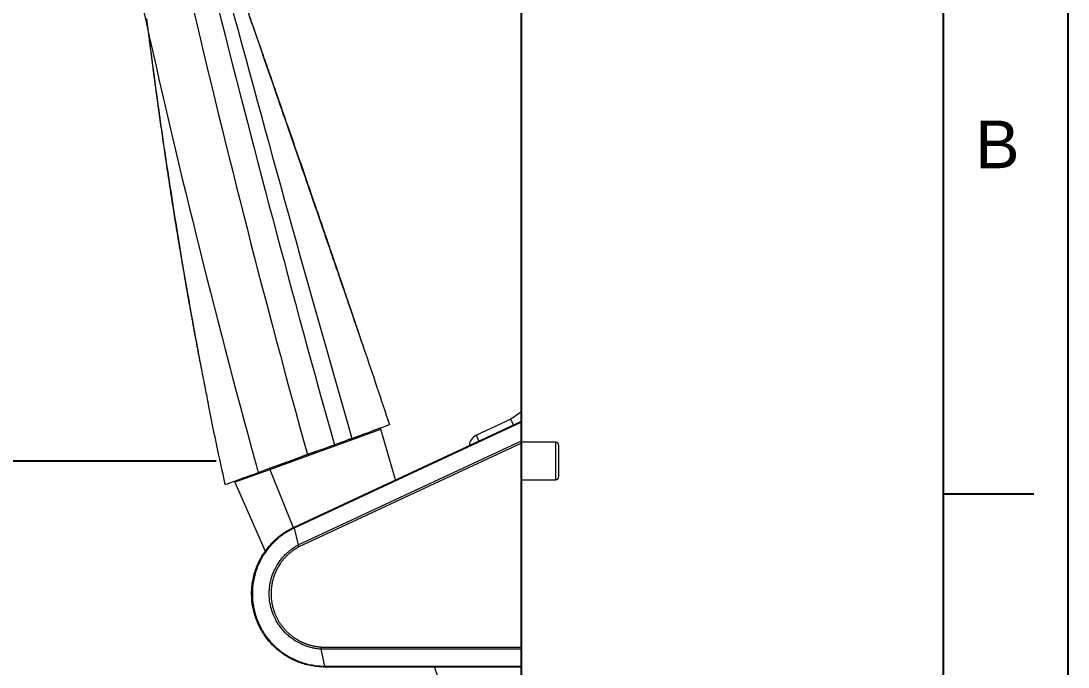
# Model space of a CAD drawing. Header units: millimetres. Extents: x 24023 to 24864, y 1163 to 1757.
# Drawn here: x 24696 to 24863.8, y 1487.8 to 1591.3 of the extents above; entities that cross this region are included whole.
import ezdxf

# ---------------------------------------------------------------- set-up
doc = ezdxf.new("R2010")
doc.units = ezdxf.units.MM
doc.layers.add('FORM', color=7, linetype='Continuous')
doc.layers.add('벽', color=2, linetype='Continuous')
doc.styles.get("Standard").update_dxf_attribs({"font": 'arial.ttf'})
doc.dimstyles.new('ISO-25', dxfattribs={"dimtxt": 7, "dimasz": 5, "dimexe": 1.252, "dimexo": 0.625, "dimgap": 1, "dimtad": 1, "dimtih": 1, "dimtoh": 1, "dimdec": 1, "dimdsep": 46, "dimtxsty": 'Standard', "dimcen": 0, "dimclrd": 3, "dimclre": 3, "dimclrt": 4, "dimadec": 0, "dimazin": 0, "dimtfac": 1, "dimtdec": 1, "dimtmove": 0, "dimatfit": 3, "dimfxl": 1, "dimarcsym": 0})

# ---------------------------------------------------------------- blocks, each defined once
blk = doc.blocks.new('*D50')
at = {"color": 3, "lineweight": -2, "transparency": 16777216}
for p, q in [((24727.26, 1520.8), (24569.51, 1520.8)), ((24570.76, 1515.8), (24570.76, 1390.87)), ((24570.76, 1250.77), (24570.76, 1375.69)), ((24727.26, 1245.77), (24569.51, 1245.77))]:
    blk.add_line(p, q, dxfattribs=at)
at = {"color": 3, "transparency": 16777216}
for points in [[(24569.93, 1515.8), (24571.59, 1515.8), (24570.76, 1520.8)], [(24569.93, 1250.77), (24571.59, 1250.77), (24570.76, 1245.77)]]:
    blk.add_solid(points, dxfattribs=at)
at = {"layer": 'Defpoints', "color": 0, "transparency": 16777216}
for p in [(24727.89, 1520.8), (24570.76, 1245.77), (24727.89, 1245.77)]:
    blk.add_point(p, dxfattribs=at)
at = {"color": 4, "transparency": 16777216, "insert": (24570.76, 1383.28), "char_height": 7, "attachment_point": 5}
blk.add_mtext('(1600)', dxfattribs=at)

msp = doc.modelspace()

# ---------------------------------------------------------------- linework, layer by layer
at = {"linetype": 'Continuous', "lineweight": 18, "extrusion": (0, 1, 0)}
for p, q in [((24739.75, 1510.21), (24776.17, 1527.2)), ((24774.48, 1527.51), (24768.95, 1524.93)), ((24776.17, 1528.67), (24774.48, 1527.51)), ((24774.9, 1526.61), (24774.48, 1527.51)), ((24776.17, 1528.67), (24776.17, 1527.2)), ((24776.17, 1527.2), (24776.17, 1527.05)), ((24755.98, 1517.78), (24753.63, 1525.89)), ((24776.17, 1527.05), (24776.17, 1524.05)), ((24748.89, 1524.4), (24748.37, 1524.21)), ((24776.17, 1524.05), (24776.17, 1523.69)), ((24781.67, 1523.8), (24776.17, 1523.8)), ((24743.32, 1522.37), (24741, 1521.53)), ((24776.17, 1523.69), (24776.17, 1491)), ((24782.17, 1518.3), (24782.17, 1523.3)), ((24738.57, 1520.64), (24735.89, 1519.66)), ((24735.89, 1519.66), (24735.81, 1519.64)), ((24732.24, 1518.11), (24730.25, 1517.39)), ((24730.25, 1517.39), (24735.11, 1506.36)), ((24776.17, 1517.8), (24781.67, 1517.8)), ((24739.71, 1510.2), (24739.75, 1510.21)), ((24739.74, 1510.07), (24740.39, 1507.36)), ((24744.65, 1487.94), (24744.09, 1490.65)), ((24776.17, 1491), (24776.17, 1490.65)), ((24776.17, 1490.65), (24776.17, 1487.94)), ((24744.72, 1487.8), (24744.68, 1487.8)), ((24776.17, 1487.8), (24744.72, 1487.8)), ((24764.31, 1482.12), (24762.24, 1487.8)), ((24776.17, 1487.94), (24776.17, 1487.8))]:
    msp.add_line(p, q, dxfattribs=at)
at = {"linetype": 'Continuous', "lineweight": 13, "extrusion": (0, 1, 0)}
for p, q in [((24735.86, 1519.43), (24753.63, 1525.89)), ((24776.17, 1527.05), (24739.74, 1510.07)), ((24740.39, 1507.36), (24776.17, 1524.05)), ((24769.37, 1524.03), (24768.95, 1524.93)), ((24781.67, 1517.8), (24781.67, 1523.8)), ((24776.17, 1523.69), (24740.51, 1507.06)), ((24735.79, 1519.4), (24730.25, 1517.39)), ((24735.79, 1519.4), (24735.86, 1519.43)), ((24735.86, 1519.43), (24739.61, 1510.14)), ((24744.06, 1491), (24776.17, 1491)), ((24776.17, 1490.65), (24744.09, 1490.65)), ((24744.65, 1487.94), (24776.17, 1487.94))]:
    msp.add_line(p, q, dxfattribs=at)
at = {"linetype": 'Continuous', "lineweight": 18, "extrusion": (0, 0, -1)}
for centre, radius, start, end in [((-21590.15, 475.69), 3334.79, 161.4119, 161.63061), ((-25440.64, 1674.47), 729.13, 347.53175, 348.58067)]:
    msp.add_arc(centre, radius, start, end, dxfattribs=at)
at = {"linetype": 'Continuous', "lineweight": 18}
for centre, radius, start, end in [((24753.43, 1525.84), 0.2, 16.2182, 110), ((24769.8, 1523.12), 2, 115, 175), ((24781.67, 1523.3), 0.5, 0, 90), ((24730.44, 1517.47), 0.2, 110, 203.7818), ((24781.67, 1518.3), 0.5, 270, 0)]:
    msp.add_arc(centre, radius, start, end, dxfattribs=at)
at = {"linetype": 'Continuous', "lineweight": 13}
for start_param, end_param in [(3.141593, 4.712389), (4.712389, 4.778395)]:
    msp.add_ellipse((24735.96, 1519.48), major_axis=(0.068, -0.188), ratio=0.520085, start_param=start_param, end_param=end_param, dxfattribs=at)
at = {"linetype": 'Continuous', "lineweight": 18}
msp.add_ellipse((24739.92, 1509.74), major_axis=(0.211, -0.453), ratio=0.190059, start_param=3.141593, end_param=3.883302, dxfattribs=at)
at = {"linetype": 'Continuous', "lineweight": 13}
for points in [[(24728.94, 1596.55), (24735.39, 1572.52), (24742.08, 1548.46), (24748.99, 1524.43)], [(24723.29, 1594.46), (24728.97, 1570.2), (24735.16, 1545.97), (24741.86, 1521.84)], [(24726.96, 1595.82), (24733.02, 1571.66), (24739.43, 1547.51), (24746.19, 1523.41)], [(24739.74, 1510.07), (24739.73, 1510.06), (24739.72, 1510.06), (24739.71, 1510.05)], [(24744.6, 1487.94), (24744.62, 1487.94), (24744.63, 1487.94), (24744.65, 1487.94)]]:
    msp.add_open_spline(points, degree=3, dxfattribs=at)
at = {"linetype": 'Continuous', "lineweight": 18}
for points, knots in [([(24750.98, 1538.7), (24750.92, 1538.89), (24750.79, 1539.27), (24750.59, 1539.85), (24750.4, 1540.42), (24750.21, 1540.99), (24750.02, 1541.55), (24749.83, 1542.12), (24749.64, 1542.68), (24749.45, 1543.24), (24749.26, 1543.79), (24749.08, 1544.35), (24748.89, 1544.9), (24748.7, 1545.45), (24748.52, 1545.99), (24748.34, 1546.54), (24748.15, 1547.08), (24747.97, 1547.62), (24747.79, 1548.15), (24747.61, 1548.69), (24747.42, 1549.22), (24747.24, 1549.75), (24747.07, 1550.27), (24746.89, 1550.8), (24746.71, 1551.32), (24746.53, 1551.84), (24746.36, 1552.35), (24746.18, 1552.87), (24746.01, 1553.38), (24745.83, 1553.89), (24745.66, 1554.39), (24745.49, 1554.9), (24745.32, 1555.4), (24745.15, 1555.9), (24744.98, 1556.4), (24744.81, 1556.89), (24744.22, 1558.6), (24743.23, 1561.48), (24741.86, 1565.47), (24740.53, 1569.3), (24739.27, 1572.96), (24738.05, 1576.46), (24736.89, 1579.8), (24735.77, 1583.02), (24734.97, 1585.3), (24734.48, 1586.71), (24734.28, 1587.28), (24734.08, 1587.84), (24733.89, 1588.4), (24733.69, 1588.96), (24733.5, 1589.51), (24733.31, 1590.06), (24733.12, 1590.61), (24732.93, 1591.15), (24732.74, 1591.68), (24732.56, 1592.21), (24732.37, 1592.74), (24732.19, 1593.27), (24732.01, 1593.79), (24731.83, 1594.3), (24731.65, 1594.81), (24731.47, 1595.32), (24731.3, 1595.83), (24731.12, 1596.33), (24730.95, 1596.82), (24730.84, 1597.15), (24730.78, 1597.32)], [0, 0, 0, 0, 0.00979, 0.019538, 0.029244, 0.038909, 0.048533, 0.058115, 0.067656, 0.077155, 0.086613, 0.096029, 0.105403, 0.114737, 0.124028, 0.133278, 0.142487, 0.151654, 0.16078, 0.169864, 0.178907, 0.187908, 0.196868, 0.205786, 0.214663, 0.223499, 0.232293, 0.241045, 0.249756, 0.258425, 0.267053, 0.27564, 0.284185, 0.292688, 0.301151, 0.309571, 0.31795, 0.388617, 0.456623, 0.521968, 0.584653, 0.643996, 0.70112, 0.756027, 0.808717, 0.818504, 0.828224, 0.837876, 0.847459, 0.856975, 0.866423, 0.875803, 0.885115, 0.894359, 0.903535, 0.912644, 0.921684, 0.930657, 0.939562, 0.948399, 0.957169, 0.96587, 0.974504, 0.983071, 0.991569, 1, 1, 1, 1]), ([(24750.84, 1539.1), (24750.69, 1539.57), (24750.25, 1540.87), (24749.46, 1543.19), (24748.42, 1546.23), (24747.19, 1549.8), (24745.78, 1553.9), (24744.19, 1558.53), (24742.41, 1563.7), (24740.44, 1569.39), (24738.29, 1575.62), (24735.95, 1582.38), (24733.43, 1589.67), (24731.68, 1594.7), (24730.78, 1597.31)], [0, 0, 0, 0, 0.024345, 0.067493, 0.11973, 0.181071, 0.251526, 0.331099, 0.419793, 0.517608, 0.624542, 0.740589, 0.865745, 1, 1, 1, 1]), ([(24716.08, 1591.71), (24716.4, 1589.18), (24717.03, 1584.26), (24718.01, 1577.11), (24718.98, 1570.41), (24719.93, 1564.16), (24720.85, 1558.36), (24721.73, 1553.01), (24722.57, 1548.1), (24723.36, 1543.64), (24724.1, 1539.63), (24724.77, 1536.06), (24725.38, 1532.93), (24725.76, 1530.99), (24725.94, 1530.1)], [0, 0, 0, 0, 0.122623, 0.238125, 0.346495, 0.447723, 0.541804, 0.628732, 0.708503, 0.781116, 0.846569, 0.904864, 0.956006, 1, 1, 1, 1]), ([(24716.18, 1590.9), (24716.19, 1590.86), (24716.2, 1590.75), (24716.23, 1590.55), (24716.26, 1590.32), (24716.29, 1590.08), (24716.32, 1589.84), (24716.35, 1589.61), (24716.38, 1589.37), (24716.41, 1589.13), (24716.44, 1588.89), (24716.47, 1588.64), (24716.5, 1588.4), (24716.53, 1588.16), (24716.56, 1587.91), (24716.59, 1587.66), (24716.63, 1587.42), (24716.66, 1587.17), (24716.69, 1586.92), (24716.72, 1586.67), (24716.75, 1586.42), (24716.79, 1586.16), (24716.82, 1585.91), (24716.85, 1585.66), (24716.89, 1585.4), (24716.92, 1585.14), (24716.95, 1584.88), (24716.99, 1584.63), (24717.02, 1584.37), (24717.05, 1584.1), (24717.09, 1583.84), (24717.12, 1583.58), (24717.16, 1583.31), (24717.19, 1583.05), (24717.23, 1582.78), (24717.26, 1582.51), (24717.3, 1582.25), (24717.34, 1581.98), (24717.37, 1581.71), (24717.41, 1581.43), (24717.44, 1581.16), (24717.48, 1580.89), (24717.52, 1580.61), (24717.56, 1580.34), (24717.59, 1580.06), (24717.63, 1579.78), (24717.67, 1579.5), (24717.71, 1579.22), (24717.75, 1578.94), (24717.78, 1578.66), (24717.82, 1578.37), (24717.86, 1578.09), (24717.9, 1577.8), (24717.94, 1577.52), (24717.98, 1577.23), (24718.02, 1576.94), (24718.2, 1575.64), (24718.53, 1573.29), (24719.03, 1569.82), (24719.57, 1566.2), (24720.12, 1562.69), (24720.65, 1559.3), (24721.18, 1556.05), (24721.74, 1552.69), (24722.18, 1550.18), (24722.46, 1548.57), (24722.58, 1547.89), (24722.7, 1547.21), (24722.82, 1546.52), (24722.95, 1545.82), (24723.07, 1545.12), (24723.2, 1544.42), (24723.33, 1543.71), (24723.46, 1543), (24723.59, 1542.28), (24723.72, 1541.55), (24723.86, 1540.83), (24724, 1540.09), (24724.14, 1539.35), (24724.28, 1538.61), (24724.42, 1537.86), (24724.56, 1537.11), (24724.69, 1536.46), (24724.76, 1536.07), (24724.79, 1535.93)], [0, 0, 0, 0, 0.002145, 0.006394, 0.010662, 0.014949, 0.019255, 0.02358, 0.027924, 0.032288, 0.03667, 0.041071, 0.045491, 0.049931, 0.054389, 0.058866, 0.063363, 0.067878, 0.072413, 0.076967, 0.081539, 0.086131, 0.090742, 0.095372, 0.100021, 0.104689, 0.109376, 0.114082, 0.118808, 0.123552, 0.128316, 0.133098, 0.1379, 0.142721, 0.147561, 0.15242, 0.157298, 0.162196, 0.167112, 0.172048, 0.177003, 0.181977, 0.18697, 0.191982, 0.197013, 0.202064, 0.207133, 0.212222, 0.21733, 0.222457, 0.227604, 0.232769, 0.237954, 0.243157, 0.24838, 0.253623, 0.258884, 0.318887, 0.381806, 0.447642, 0.5164, 0.573272, 0.632332, 0.693581, 0.757019, 0.769301, 0.781676, 0.794143, 0.806703, 0.819355, 0.8321, 0.844938, 0.857868, 0.870891, 0.884007, 0.897215, 0.910516, 0.923909, 0.937395, 0.950974, 0.964645, 0.978409, 0.992265, 1, 1, 1, 1]), ([(24750.98, 1538.7), (24749.73, 1542.41), (24747.49, 1549.03), (24745.23, 1555.65), (24744.23, 1558.56)], [0, 0, 0, 0, 0.56078, 1, 1, 1, 1]), ([(24744.68, 1487.8), (24744.26, 1487.8), (24743.86, 1487.82), (24743.07, 1487.9), (24742.69, 1487.96), (24741.96, 1488.11), (24741.61, 1488.2), (24740.94, 1488.4), (24740.62, 1488.52), (24740.01, 1488.76), (24739.72, 1488.89), (24739.18, 1489.16), (24738.92, 1489.3), (24738.43, 1489.59), (24738.2, 1489.74), (24737.88, 1489.96), (24737.78, 1490.04), (24737.63, 1490.15), (24737.55, 1490.2), (24737.47, 1490.27), (24737.43, 1490.3), (24737.41, 1490.32), (24737.4, 1490.33), (24737.39, 1490.33), (24737.39, 1490.33), (24737.39, 1490.33), (24737.39, 1490.33), (24737.39, 1490.33), (24737.39, 1490.33), (24737.39, 1490.33), (24737.11, 1490.55), (24736.85, 1490.78), (24736.35, 1491.26), (24736.11, 1491.5), (24735.65, 1492.02), (24735.44, 1492.28), (24735.04, 1492.82), (24734.66, 1493.38), (24734.18, 1494.24), (24733.78, 1495.13), (24733.56, 1495.73), (24733.42, 1496.19), (24733.35, 1496.42), (24733.28, 1496.69), (24733.25, 1496.82), (24733.23, 1496.89), (24733.23, 1496.92), (24733.22, 1496.94), (24733.22, 1496.94), (24733.22, 1496.95), (24733.22, 1496.95), (24733.22, 1496.95), (24733.22, 1496.95), (24733.07, 1497.6), (24732.98, 1498.25), (24732.93, 1499.25), (24732.92, 1499.91), (24732.99, 1500.91), (24733.15, 1501.9), (24733.4, 1502.88), (24733.61, 1503.51), (24733.8, 1503.98), (24733.89, 1504.22), (24734.02, 1504.49), (24734.08, 1504.62), (24734.11, 1504.69), (24734.13, 1504.72), (24734.14, 1504.74), (24734.14, 1504.75), (24734.14, 1504.75), (24734.14, 1504.75), (24734.14, 1504.75), (24734.14, 1504.75), (24734.14, 1504.75), (24734.28, 1505.02), (24734.42, 1505.29), (24734.73, 1505.81), (24734.9, 1506.07), (24735.26, 1506.58), (24735.46, 1506.84), (24735.87, 1507.33), (24736.09, 1507.57), (24736.56, 1508.04), (24736.8, 1508.27), (24737.32, 1508.71), (24737.59, 1508.92), (24738.15, 1509.33), (24738.45, 1509.52), (24739.06, 1509.88), (24739.38, 1510.04), (24739.71, 1510.2)], [0, 0, 0, 0, 0.03125, 0.03125, 0.0625, 0.0625, 0.09375, 0.09375, 0.125, 0.125, 0.15625, 0.15625, 0.1875, 0.1875, 0.21875, 0.21875, 0.234375, 0.234375, 0.242188, 0.246094, 0.248047, 0.249023, 0.249512, 0.249756, 0.249878, 0.249939, 0.249969, 0.249985, 0.249985, 0.25, 0.25, 0.28125, 0.28125, 0.3125, 0.3125, 0.34375, 0.34375, 0.375, 0.40625, 0.4375, 0.46875, 0.46875, 0.484375, 0.492188, 0.496094, 0.498047, 0.499023, 0.499512, 0.499756, 0.499878, 0.499939, 0.499939, 0.5, 0.5, 0.5625, 0.5625, 0.59375, 0.625, 0.65625, 0.6875, 0.71875, 0.71875, 0.734375, 0.742187, 0.746094, 0.748047, 0.749023, 0.749512, 0.749756, 0.749878, 0.749939, 0.749969, 0.749969, 0.75, 0.75, 0.78125, 0.78125, 0.8125, 0.8125, 0.84375, 0.84375, 0.875, 0.875, 0.90625, 0.90625, 0.9375, 0.9375, 0.96875, 0.96875, 1, 1, 1, 1]), ([(24744.06, 1491), (24744.06, 1490.97), (24744.06, 1490.94), (24744.06, 1490.88), (24744.06, 1490.84), (24744.07, 1490.78), (24744.07, 1490.75), (24744.08, 1490.7), (24744.08, 1490.67), (24744.09, 1490.65)], [0, 0, 0, 0, 0.25, 0.25, 0.5, 0.5, 0.75, 0.75, 1, 1, 1, 1])]:
    msp.add_open_spline(points, degree=3, knots=knots, dxfattribs=at)
at = {"linetype": 'Continuous', "lineweight": 13}
for points, degree, knots in [([(24715.51, 1593.4), (24720.88, 1569.05), (24726.89, 1544.76), (24733.55, 1520.59), (24733.69, 1520.05), (24733.84, 1519.51), (24733.99, 1518.97)], 3, [0, 0, 0, 0, 1, 1, 1, 1.022333, 1.022333, 1.022333, 1.022333]), ([(24739.71, 1510.05), (24739.43, 1509.92), (24738.91, 1509.65), (24738.43, 1509.35), (24738.13, 1509.15), (24738.07, 1509.11), (24737.95, 1509.02), (24737.77, 1508.9), (24737.35, 1508.58), (24737.01, 1508.29), (24736.68, 1507.99), (24736.57, 1507.88), (24736.36, 1507.67), (24736.04, 1507.34), (24735.74, 1506.99), (24735.16, 1506.26), (24734.82, 1505.74), (24734.35, 1504.92), (24734.21, 1504.63), (24733.95, 1504.05), (24733.83, 1503.75), (24733.5, 1502.83), (24733.33, 1502.2), (24733.19, 1501.39), (24733.17, 1501.23), (24733.12, 1500.9), (24733.1, 1500.74), (24733.06, 1500.24), (24733.05, 1499.91), (24733.04, 1498.91), (24733.1, 1498.24), (24733.24, 1497.41), (24733.27, 1497.24), (24733.35, 1496.91), (24733.39, 1496.75), (24733.52, 1496.26), (24733.62, 1495.93), (24733.96, 1494.98), (24734.25, 1494.36), (24734.67, 1493.62), (24734.76, 1493.48), (24734.94, 1493.19), (24735.03, 1493.05), (24735.32, 1492.63), (24735.53, 1492.36), (24736.18, 1491.58), (24736.66, 1491.1), (24737.44, 1490.45), (24737.71, 1490.24), (24738.26, 1489.85), (24738.55, 1489.67), (24739.42, 1489.17), (24740.04, 1488.88), (24740.98, 1488.53), (24741.3, 1488.43), (24741.95, 1488.26), (24742.28, 1488.18), (24742.65, 1488.12), (24742.69, 1488.11), (24742.77, 1488.1), (24742.81, 1488.09), (24742.93, 1488.07), (24743.18, 1488.03), (24743.42, 1488.01), (24743.92, 1487.96), (24744.25, 1487.95), (24744.6, 1487.94)], 3, [0, 0, 0, 0, 0.03125, 0.0625, 0.0625, 0.070312, 0.070312, 0.078125, 0.09375, 0.125, 0.125, 0.140625, 0.140625, 0.15625, 0.1875, 0.1875, 0.25, 0.25, 0.28125, 0.28125, 0.3125, 0.3125, 0.375, 0.375, 0.390625, 0.390625, 0.40625, 0.40625, 0.4375, 0.4375, 0.5, 0.5, 0.515625, 0.515625, 0.53125, 0.53125, 0.5625, 0.5625, 0.625, 0.625, 0.640625, 0.640625, 0.65625, 0.65625, 0.6875, 0.6875, 0.75, 0.75, 0.78125, 0.78125, 0.8125, 0.8125, 0.875, 0.875, 0.90625, 0.90625, 0.9375, 0.9375, 0.941406, 0.941406, 0.945312, 0.945312, 0.953125, 0.96875, 0.96875, 1, 1, 1, 1]), ([(24739.74, 1510.07), (24739.73, 1510.11), (24739.73, 1510.14), (24739.73, 1510.19), (24739.74, 1510.21), (24739.75, 1510.21)], 3, [0, 0, 0, 0, 0.5, 0.5, 1, 1, 1, 1]), ([(24744.09, 1490.65), (24743.81, 1490.67), (24743.55, 1490.7), (24743.18, 1490.76), (24743.05, 1490.78), (24742.87, 1490.82), (24742.8, 1490.83), (24742.68, 1490.86), (24742.62, 1490.88), (24742.31, 1490.95), (24742.06, 1491.02), (24741.58, 1491.19), (24741.34, 1491.28), (24740.64, 1491.59), (24740.19, 1491.83), (24739.56, 1492.24), (24739.36, 1492.39), (24738.96, 1492.7), (24738.77, 1492.86), (24738.23, 1493.37), (24737.89, 1493.74), (24737.44, 1494.33), (24737.3, 1494.53), (24737.1, 1494.84), (24737.04, 1494.94), (24736.91, 1495.15), (24736.85, 1495.26), (24736.57, 1495.8), (24736.37, 1496.25), (24736.14, 1496.93), (24736.07, 1497.16), (24735.96, 1497.63), (24735.91, 1497.86), (24735.79, 1498.57), (24735.75, 1499.05), (24735.75, 1499.76), (24735.76, 1499.99), (24735.79, 1500.34), (24735.8, 1500.46), (24735.82, 1500.69), (24735.84, 1500.8), (24735.93, 1501.38), (24736.04, 1501.84), (24736.25, 1502.5), (24736.33, 1502.72), (24736.51, 1503.14), (24736.6, 1503.35), (24736.91, 1503.96), (24737.15, 1504.35), (24737.54, 1504.9), (24737.68, 1505.08), (24737.9, 1505.34), (24737.97, 1505.42), (24738.12, 1505.59), (24738.2, 1505.67), (24738.43, 1505.91), (24738.59, 1506.07), (24738.84, 1506.29), (24738.97, 1506.4), (24739.1, 1506.5), (24739.18, 1506.57), (24739.23, 1506.6), (24739.44, 1506.77), (24739.8, 1507.02), (24740.18, 1507.25), (24740.39, 1507.36)], 3, [0, 0, 0, 0, 0.03125, 0.03125, 0.046875, 0.046875, 0.054688, 0.054688, 0.0625, 0.0625, 0.09375, 0.09375, 0.125, 0.125, 0.1875, 0.1875, 0.21875, 0.21875, 0.25, 0.25, 0.3125, 0.3125, 0.34375, 0.34375, 0.359375, 0.359375, 0.375, 0.375, 0.4375, 0.4375, 0.46875, 0.46875, 0.5, 0.5, 0.5625, 0.5625, 0.59375, 0.59375, 0.609375, 0.609375, 0.625, 0.625, 0.6875, 0.6875, 0.71875, 0.71875, 0.75, 0.75, 0.8125, 0.8125, 0.84375, 0.84375, 0.859375, 0.859375, 0.875, 0.875, 0.90625, 0.90625, 0.921875, 0.929688, 0.929688, 0.9375, 0.9375, 0.96875, 1, 1, 1, 1]), ([(24740.51, 1507.06), (24739.29, 1506.4), (24738.34, 1505.38), (24737.39, 1504.37), (24736.23, 1501.83), (24736.09, 1500.43), (24735.94, 1499.03), (24736.25, 1497.67), (24736.55, 1496.32), (24737.28, 1495.11), (24738.01, 1493.92), (24739.07, 1493.02), (24740.12, 1492.14), (24741.4, 1491.62), (24742.68, 1491.1), (24744.06, 1491.01)], 2, [0, 0, 0, 0.125, 0.125, 0.25, 0.375, 0.375, 0.5, 0.5, 0.625, 0.625, 0.75, 0.75, 0.875, 0.875, 1, 1, 1]), ([(24744.6, 1487.94), (24744.61, 1487.92), (24744.61, 1487.9), (24744.63, 1487.86), (24744.63, 1487.85), (24744.64, 1487.82), (24744.65, 1487.81), (24744.66, 1487.8), (24744.67, 1487.8), (24744.68, 1487.8)], 3, [0, 0, 0, 0, 0.25, 0.25, 0.5, 0.5, 0.75, 0.75, 1, 1, 1, 1]), ([(24744.65, 1487.94), (24744.65, 1487.92), (24744.66, 1487.9), (24744.67, 1487.86), (24744.68, 1487.85), (24744.69, 1487.82), (24744.7, 1487.81), (24744.71, 1487.8), (24744.72, 1487.8), (24744.72, 1487.8)], 3, [0, 0, 0, 0, 0.25, 0.25, 0.5, 0.5, 0.75, 0.75, 1, 1, 1, 1])]:
    msp.add_open_spline(points, degree=degree, knots=knots, dxfattribs=at)
at = {"linetype": 'Continuous', "lineweight": 18}
for points, degree in [([(24751.03, 1538.54), (24750.97, 1538.72)], 1), ([(24751.03, 1538.54), (24751.01, 1538.63)], 1), ([(24748.99, 1524.43), (24750.83, 1525.1), (24753.9, 1526.22), (24755.02, 1526.63), (24755.02, 1526.63)], 3), ([(24746.19, 1523.41), (24746.68, 1523.59), (24747.64, 1523.94), (24748.55, 1524.27), (24748.99, 1524.43)], 3), ([(24741.86, 1521.84), (24743.33, 1522.37), (24744.8, 1522.91), (24746.19, 1523.41)], 3), ([(24733.74, 1518.88), (24734.43, 1519.14), (24735.93, 1519.68), (24737.59, 1520.28), (24738.44, 1520.59)], 3), ([(24738.44, 1520.59), (24739.55, 1521), (24740.71, 1521.42), (24741.86, 1521.84)], 3), ([(24728.7, 1517.05), (24728.7, 1517.05), (24729.62, 1517.38), (24732.18, 1518.31), (24733.74, 1518.88)], 3)]:
    msp.add_open_spline(points, degree=degree, dxfattribs=at)
msp.add_rational_spline([(24740.51, 1507.06), (24740.42, 1507.23), (24740.39, 1507.36)], [1, 0.931948007754, 0.999913056334], degree=2, dxfattribs=at)
at = {"layer": 'FORM', "color": 7, "linetype": 'Continuous'}
for p, q in [((24863.78, 1162.73), (24863.78, 1757.44)), ((24843.75, 1737.42), (24843.75, 1182.76)), ((24843.76, 1515.56), (24858.31, 1515.56))]:
    msp.add_line(p, q, dxfattribs=at)
at = {"layer": '벽'}
msp.add_line((24776.17, 1245.77), (24776.17, 1705.71), dxfattribs=at)

# ---------------------------------------------------------------- texts
at = {"layer": 'FORM', "insert": (24852.45, 1571.53), "char_height": 7.63, "attachment_point": 5}
msp.add_mtext_dynamic_manual_height_columns('B', width=10.0119, gutter_width=12.51, heights=[0], dxfattribs=at)

# ---------------------------------------------------------------- dimensions: what is measured, and where the dimension line sits
at = {"color": 6}
dim = msp.add_linear_dim(base=(24570.76, 1245.77), p1=(24727.89, 1520.8), p2=(24727.89, 1245.77), angle=90, text='(1600)', dimstyle='ISO-25', override={"dimgap": 3, "dimtad": 0}, dxfattribs=at)
dim.commit()
dim.dimension.update_dxf_attribs({"geometry": '*D50', "text_midpoint": (24570.76, 1383.28)})

doc.saveas('drawing.dxf')
